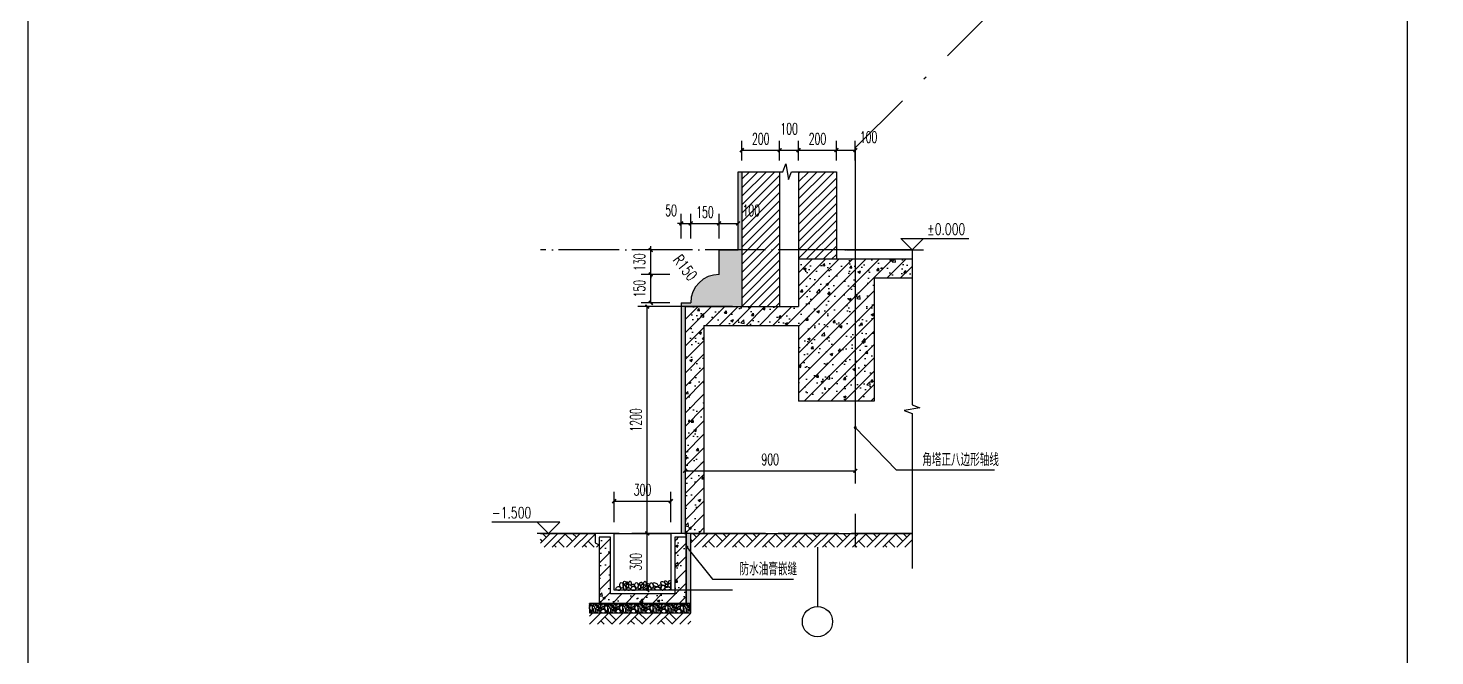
# Model space of a CAD drawing. Extents: x 0 to 125661, y -104936 to 8656.
# Drawn here: x 51141 to 58578, y -37570 to -34249 of the extents above; entities that cross this region are included whole.
import ezdxf
from ezdxf.enums import TextEntityAlignment as Align

# ---------------------------------------------------------------- set-up
doc = ezdxf.new("R2010")
doc.units = 0
doc.header["$LTSCALE"] = 800
doc.header["$MEASUREMENT"] = 0
doc.linetypes.add('DOTE', pattern=[2.42, 2, -0.2, 0.02, -0.2])
doc.layers.get('0').update_dxf_attribs({"linetype": 'CONTINUOUS'})
doc.layers.get('Defpoints').update_dxf_attribs({"color": 1, "linetype": 'CONTINUOUS'})
for name, color, linetype in [('A-卫生间', 173, 'CONTINUOUS'), ('A-墙线', 9, 'CONTINUOUS'), ('AXIS', 3, 'CONTINUOUS'), ('AXIS_TEXT', 7, 'CONTINUOUS'), ('DIM_ELEV', 3, 'CONTINUOUS'), ('DIM_LEAD', 3, 'CONTINUOUS'), ('DIM_SYMB', 3, 'CONTINUOUS'), ('DOTE', 28, 'CONTINUOUS'), ('PUB_DIM', 3, 'CONTINUOUS'), ('PUB_HATCH', 8, 'CONTINUOUS'), ('PUB_TEXT', 7, 'CONTINUOUS'), ('WALL', 50, 'CONTINUOUS'), ('看线1', 7, 'CONTINUOUS'), ('防水', 249, 'CONTINUOUS'), ('面层', 123, 'CONTINUOUS')]:
    doc.layers.add(name, color=color, linetype=linetype)
doc.styles.add('_TCH_DIM', font='SIMPLEX', dxfattribs={"bigfont": 'GBCBIG'})
doc.styles.add('COMPLEX', font='COMPLEX')
doc.styles.add('DIM_FONT', font='SIMPLEX.shx', dxfattribs={"width": 0.6})
doc.dimstyles.new('DIMN20', dxfattribs={"dimscale": 0.2, "dimtxt": 300, "dimasz": 100, "dimexe": 250, "dimexo": 300, "dimgap": 150, "dimtad": 1, "dimdec": 0, "dimzin": 0, "dimdsep": 46, "dimtxsty": 'DIM_FONT', "dimblk": 'ARCHTICK', "dimcen": 0.09, "dimclrt": 7, "dimazin": 2, "dimtfac": 1, "dimtdec": 0, "dimtix": 1, "dimtmove": 2, "dimatfit": 3, "dimfxl": 0, "dimtolj": 1, "dimtzin": 0, "dimarcsym": 0})

# ---------------------------------------------------------------- blocks, each defined once
blk = doc.blocks.new('_ArchTick')
at = {"color": 0, "linetype": 'ByBlock', "const_width": 0.4}
blk.add_lwpolyline([(-0.5, -0.5), (0.5, 0.5)], dxfattribs=at)
blk = doc.blocks.new('*D436')
at = {"layer": 'Defpoints', "color": 0}
for p in [(54432.4, -35421.9), (54593.8, -35421.9), (54593.8, -35551.9)]:
    blk.add_point(p, dxfattribs=at)
at = {"layer": 'PUB_DIM', "color": 0, "lineweight": -2}
for p, q in [((54432.4, -35421.9), (54432.4, -35401.9)), ((54533.8, -35421.9), (54382.4, -35421.9)), ((54432.4, -35551.9), (54432.4, -35421.9)), ((54533.8, -35551.9), (54382.4, -35551.9)), ((54432.4, -35551.9), (54432.4, -35571.9))]:
    blk.add_line(p, q, dxfattribs=at)
at = {"layer": 'PUB_DIM', "color": 0, "lineweight": -2, "xscale": 20, "yscale": 20, "zscale": 20}
for p, rotation in [((54432.4, -35421.9), 270), ((54432.4, -35551.9), 90)]:
    blk.add_blockref('_ArchTick', p, dxfattribs=dict(at, rotation=rotation))
at = {"layer": 'PUB_DIM', "color": 7, "insert": (54372.4, -35486.9), "char_height": 60, "attachment_point": 5, "rotation": 90, "style": 'DIM_FONT'}
blk.add_mtext('\\A1;130', dxfattribs=at)
blk = doc.blocks.new('*D437')
at = {"layer": 'Defpoints', "color": 0}
for p in [(54432.4, -35551.9), (54593.8, -35551.9), (54593.8, -35701.9)]:
    blk.add_point(p, dxfattribs=at)
at = {"layer": 'PUB_DIM', "color": 0, "lineweight": -2}
for p, q in [((54533.8, -35551.9), (54382.4, -35551.9)), ((54432.4, -35701.9), (54432.4, -35551.9)), ((54533.8, -35701.9), (54382.4, -35701.9))]:
    blk.add_line(p, q, dxfattribs=at)
at = {"layer": 'PUB_DIM', "color": 0, "lineweight": -2, "xscale": 20, "yscale": 20, "zscale": 20}
for p, rotation in [((54432.4, -35551.9), 90), ((54432.4, -35701.9), 270)]:
    blk.add_blockref('_ArchTick', p, dxfattribs=dict(at, rotation=rotation))
at = {"layer": 'PUB_DIM', "color": 7, "insert": (54372.4, -35626.9), "char_height": 60, "attachment_point": 5, "rotation": 90, "style": 'DIM_FONT'}
blk.add_mtext('\\A1;150', dxfattribs=at)
blk = doc.blocks.new('*D438')
at = {"layer": 'Defpoints', "color": 0}
for p in [(54893.8, -35282.2), (54793.8, -35421.9), (54893.8, -35421.9)]:
    blk.add_point(p, dxfattribs=at)
at = {"layer": 'PUB_DIM', "color": 0, "lineweight": -2}
for p, q in [((54793.8, -35361.9), (54793.8, -35232.2)), ((54893.8, -35361.9), (54893.8, -35232.2)), ((54793.8, -35282.2), (54893.8, -35282.2))]:
    blk.add_line(p, q, dxfattribs=at)
at = {"layer": 'PUB_DIM', "color": 0, "lineweight": -2, "xscale": 20, "yscale": 20, "zscale": 20, "rotation": 180}
blk.add_blockref('_ArchTick', (54793.8, -35282.2), dxfattribs=at)
at = {"layer": 'PUB_DIM', "color": 0, "lineweight": -2, "xscale": 20, "yscale": 20, "zscale": 20}
blk.add_blockref('_ArchTick', (54893.8, -35282.2), dxfattribs=at)
at = {"layer": 'PUB_DIM', "color": 7, "insert": (54963.8, -35213.2), "char_height": 60, "attachment_point": 5, "style": 'DIM_FONT'}
blk.add_mtext('\\A1;100', dxfattribs=at)
blk = doc.blocks.new('*D439')
at = {"layer": 'Defpoints', "color": 0}
for p in [(54793.8, -35282.2), (54643.8, -35421.9), (54793.8, -35421.9)]:
    blk.add_point(p, dxfattribs=at)
at = {"layer": 'PUB_DIM', "color": 0, "lineweight": -2}
for p, q in [((54643.8, -35361.9), (54643.8, -35232.2)), ((54793.8, -35361.9), (54793.8, -35232.2)), ((54643.8, -35282.2), (54793.8, -35282.2))]:
    blk.add_line(p, q, dxfattribs=at)
at = {"layer": 'PUB_DIM', "color": 0, "lineweight": -2, "xscale": 20, "yscale": 20, "zscale": 20, "rotation": 180}
blk.add_blockref('_ArchTick', (54643.8, -35282.2), dxfattribs=at)
at = {"layer": 'PUB_DIM', "color": 0, "lineweight": -2, "xscale": 20, "yscale": 20, "zscale": 20}
blk.add_blockref('_ArchTick', (54793.8, -35282.2), dxfattribs=at)
at = {"layer": 'PUB_DIM', "color": 7, "insert": (54718.8, -35222.2), "char_height": 60, "attachment_point": 5, "style": 'DIM_FONT'}
blk.add_mtext('\\A1;150', dxfattribs=at)
blk = doc.blocks.new('*D440')
at = {"layer": 'Defpoints', "color": 0}
for p in [(54643.8, -35282.2), (54593.8, -35421.9), (54643.8, -35421.9)]:
    blk.add_point(p, dxfattribs=at)
at = {"layer": 'PUB_DIM', "color": 0, "lineweight": -2}
for p, q in [((54593.8, -35361.9), (54593.8, -35232.2)), ((54643.8, -35361.9), (54643.8, -35232.2)), ((54593.8, -35282.2), (54573.8, -35282.2)), ((54593.8, -35282.2), (54643.8, -35282.2)), ((54643.8, -35282.2), (54663.8, -35282.2))]:
    blk.add_line(p, q, dxfattribs=at)
at = {"layer": 'PUB_DIM', "color": 0, "lineweight": -2, "xscale": 20, "yscale": 20, "zscale": 20}
blk.add_blockref('_ArchTick', (54593.8, -35282.2), dxfattribs=at)
at = {"layer": 'PUB_DIM', "color": 0, "lineweight": -2, "xscale": 20, "yscale": 20, "zscale": 20, "rotation": 180}
blk.add_blockref('_ArchTick', (54643.8, -35282.2), dxfattribs=at)
at = {"layer": 'PUB_DIM', "color": 7, "insert": (54539.8, -35213.2), "char_height": 60, "attachment_point": 5, "style": 'DIM_FONT'}
blk.add_mtext('\\A1;50', dxfattribs=at)
blk = doc.blocks.new('*D448')
at = {"layer": 'Defpoints', "color": 0}
for p in [(55513.8, -34894.5), (55413.8, -35008.5), (55513.8, -35008.5)]:
    blk.add_point(p, dxfattribs=at)
at = {"layer": 'PUB_DIM', "color": 0, "lineweight": -2}
for p, q in [((55413.8, -34948.5), (55413.8, -34844.5)), ((55513.8, -34948.5), (55513.8, -34844.5)), ((55413.8, -34894.5), (55513.8, -34894.5))]:
    blk.add_line(p, q, dxfattribs=at)
at = {"layer": 'PUB_DIM', "color": 0, "lineweight": -2, "xscale": 20, "yscale": 20, "zscale": 20, "rotation": 180}
blk.add_blockref('_ArchTick', (55413.8, -34894.5), dxfattribs=at)
at = {"layer": 'PUB_DIM', "color": 0, "lineweight": -2, "xscale": 20, "yscale": 20, "zscale": 20}
blk.add_blockref('_ArchTick', (55513.8, -34894.5), dxfattribs=at)
at = {"layer": 'PUB_DIM', "color": 7, "insert": (55583.8, -34825.5), "char_height": 60, "attachment_point": 5, "style": 'DIM_FONT'}
blk.add_mtext('\\A1;100', dxfattribs=at)
blk = doc.blocks.new('*D449')
at = {"layer": 'Defpoints', "color": 0}
for p in [(55413.8, -34894.5), (55213.8, -35008.5), (55413.8, -35008.5)]:
    blk.add_point(p, dxfattribs=at)
at = {"layer": 'PUB_DIM', "color": 0, "lineweight": -2}
for p, q in [((55213.8, -34948.5), (55213.8, -34844.5)), ((55413.8, -34948.5), (55413.8, -34844.5)), ((55213.8, -34894.5), (55413.8, -34894.5))]:
    blk.add_line(p, q, dxfattribs=at)
at = {"layer": 'PUB_DIM', "color": 0, "lineweight": -2, "xscale": 20, "yscale": 20, "zscale": 20, "rotation": 180}
blk.add_blockref('_ArchTick', (55213.8, -34894.5), dxfattribs=at)
at = {"layer": 'PUB_DIM', "color": 0, "lineweight": -2, "xscale": 20, "yscale": 20, "zscale": 20}
blk.add_blockref('_ArchTick', (55413.8, -34894.5), dxfattribs=at)
at = {"layer": 'PUB_DIM', "color": 7, "insert": (55313.8, -34834.5), "char_height": 60, "attachment_point": 5, "style": 'DIM_FONT'}
blk.add_mtext('\\A1;200', dxfattribs=at)
blk = doc.blocks.new('*D450')
at = {"layer": 'Defpoints', "color": 0}
for p in [(55213.8, -34894.5), (55113.8, -35008.5), (55213.8, -35008.5)]:
    blk.add_point(p, dxfattribs=at)
at = {"layer": 'PUB_DIM', "color": 0, "lineweight": -2}
for p, q in [((55113.8, -34948.5), (55113.8, -34844.5)), ((55213.8, -34948.5), (55213.8, -34844.5)), ((55113.8, -34894.5), (55213.8, -34894.5))]:
    blk.add_line(p, q, dxfattribs=at)
at = {"layer": 'PUB_DIM', "color": 0, "lineweight": -2, "xscale": 20, "yscale": 20, "zscale": 20, "rotation": 180}
blk.add_blockref('_ArchTick', (55113.8, -34894.5), dxfattribs=at)
at = {"layer": 'PUB_DIM', "color": 0, "lineweight": -2, "xscale": 20, "yscale": 20, "zscale": 20}
blk.add_blockref('_ArchTick', (55213.8, -34894.5), dxfattribs=at)
at = {"layer": 'PUB_DIM', "color": 7, "insert": (55163.8, -34781), "char_height": 60, "attachment_point": 5, "style": 'DIM_FONT'}
blk.add_mtext('\\A1;100', dxfattribs=at)
blk = doc.blocks.new('*D451')
at = {"layer": 'Defpoints', "color": 0}
for p in [(55113.8, -34894.5), (54913.8, -35008.5), (55113.8, -35008.5)]:
    blk.add_point(p, dxfattribs=at)
at = {"layer": 'PUB_DIM', "color": 0, "lineweight": -2}
for p, q in [((54913.8, -34948.5), (54913.8, -34844.5)), ((55113.8, -34948.5), (55113.8, -34844.5)), ((54913.8, -34894.5), (55113.8, -34894.5))]:
    blk.add_line(p, q, dxfattribs=at)
at = {"layer": 'PUB_DIM', "color": 0, "lineweight": -2, "xscale": 20, "yscale": 20, "zscale": 20, "rotation": 180}
blk.add_blockref('_ArchTick', (54913.8, -34894.5), dxfattribs=at)
at = {"layer": 'PUB_DIM', "color": 0, "lineweight": -2, "xscale": 20, "yscale": 20, "zscale": 20}
blk.add_blockref('_ArchTick', (55113.8, -34894.5), dxfattribs=at)
at = {"layer": 'PUB_DIM', "color": 7, "insert": (55013.8, -34834.5), "char_height": 60, "attachment_point": 5, "style": 'DIM_FONT'}
blk.add_mtext('\\A1;200', dxfattribs=at)
blk = doc.blocks.new('*D452')
at = {"layer": 'Defpoints', "color": 0}
for p in [(54538.8, -36751), (54238.8, -36921.9), (54538.8, -36921.9)]:
    blk.add_point(p, dxfattribs=at)
at = {"layer": 'PUB_DIM', "color": 0, "lineweight": -2}
for p, q in [((54238.8, -36861.9), (54238.8, -36701)), ((54538.8, -36861.9), (54538.8, -36701)), ((54238.8, -36751), (54538.8, -36751))]:
    blk.add_line(p, q, dxfattribs=at)
at = {"layer": 'PUB_DIM', "color": 0, "lineweight": -2, "xscale": 20, "yscale": 20, "zscale": 20, "rotation": 180}
blk.add_blockref('_ArchTick', (54238.8, -36751), dxfattribs=at)
at = {"layer": 'PUB_DIM', "color": 0, "lineweight": -2, "xscale": 20, "yscale": 20, "zscale": 20}
blk.add_blockref('_ArchTick', (54538.8, -36751), dxfattribs=at)
at = {"layer": 'PUB_DIM', "color": 7, "insert": (54388.8, -36691), "char_height": 60, "attachment_point": 5, "style": 'DIM_FONT'}
blk.add_mtext('\\A1;300', dxfattribs=at)
blk = doc.blocks.new('*D453')
at = {"layer": 'Defpoints', "color": 0}
for p in [(54613.8, -36271.9), (55513.8, -36271.9), (55513.8, -36590.5)]:
    blk.add_point(p, dxfattribs=at)
at = {"layer": 'PUB_DIM', "color": 0, "lineweight": -2}
for p, q in [((54613.8, -36331.9), (54613.8, -36640.5)), ((55513.8, -36331.9), (55513.8, -36640.5)), ((54613.8, -36590.5), (55513.8, -36590.5))]:
    blk.add_line(p, q, dxfattribs=at)
at = {"layer": 'PUB_DIM', "color": 0, "lineweight": -2, "xscale": 20, "yscale": 20, "zscale": 20, "rotation": 180}
blk.add_blockref('_ArchTick', (54613.8, -36590.5), dxfattribs=at)
at = {"layer": 'PUB_DIM', "color": 0, "lineweight": -2, "xscale": 20, "yscale": 20, "zscale": 20}
blk.add_blockref('_ArchTick', (55513.8, -36590.5), dxfattribs=at)
at = {"layer": 'PUB_DIM', "color": 7, "insert": (55063.8, -36530.5), "char_height": 60, "attachment_point": 5, "style": 'DIM_FONT'}
blk.add_mtext('\\A1;900', dxfattribs=at)
blk = doc.blocks.new('*D454')
at = {"layer": 'Defpoints', "color": 0}
for p in [(54413.8, -35721.9), (54923.8, -35721.9), (54923.8, -36921.9)]:
    blk.add_point(p, dxfattribs=at)
at = {"layer": 'PUB_DIM', "color": 0, "lineweight": -2}
for p, q in [((54863.8, -35721.9), (54363.8, -35721.9)), ((54413.8, -36921.9), (54413.8, -35721.9)), ((54863.8, -36921.9), (54363.8, -36921.9))]:
    blk.add_line(p, q, dxfattribs=at)
at = {"layer": 'PUB_DIM', "color": 0, "lineweight": -2, "xscale": 20, "yscale": 20, "zscale": 20}
for p, rotation in [((54413.8, -35721.9), 90), ((54413.8, -36921.9), 270)]:
    blk.add_blockref('_ArchTick', p, dxfattribs=dict(at, rotation=rotation))
at = {"layer": 'PUB_DIM', "color": 7, "insert": (54353.8, -36321.9), "char_height": 60, "attachment_point": 5, "rotation": 90, "style": 'DIM_FONT'}
blk.add_mtext('\\A1;1200', dxfattribs=at)
blk = doc.blocks.new('*D455')
at = {"layer": 'Defpoints', "color": 0}
for p in [(54413.8, -36921.9), (54923.8, -36921.9), (54923.8, -37221.9)]:
    blk.add_point(p, dxfattribs=at)
at = {"layer": 'PUB_DIM', "color": 0, "lineweight": -2}
for p, q in [((54863.8, -36921.9), (54363.8, -36921.9)), ((54413.8, -37221.9), (54413.8, -36921.9)), ((54863.8, -37221.9), (54363.8, -37221.9))]:
    blk.add_line(p, q, dxfattribs=at)
at = {"layer": 'PUB_DIM', "color": 0, "lineweight": -2, "xscale": 20, "yscale": 20, "zscale": 20}
for p, rotation in [((54413.8, -36921.9), 90), ((54413.8, -37221.9), 270)]:
    blk.add_blockref('_ArchTick', p, dxfattribs=dict(at, rotation=rotation))
at = {"layer": 'PUB_DIM', "color": 7, "insert": (54353.8, -37071.9), "char_height": 60, "attachment_point": 5, "rotation": 90, "style": 'DIM_FONT'}
blk.add_mtext('\\A1;300', dxfattribs=at)
blk = doc.blocks.new('_AXISO')
blk.add_circle((0, 0), 0.5)
at = {"layer": 'AXIS_TEXT', "style": 'COMPLEX', "width": 1.041667}
blk.add_attdef('A', text='', height=0.56, dxfattribs=at).set_placement((-0.25, -0.28), (0.25, -0.28), align=Align.FIT)

msp = doc.modelspace()

# ---------------------------------------------------------------- hatches: boundary and pattern name
at = {"layer": 'PUB_HATCH'}
h = msp.add_hatch(dxfattribs=at)
h.set_pattern_fill('HEX', color=256, scale=10, style=0)
h.set_pattern_definition([(0, (54593.808, -36921.934), (0, 16.49778), [9.525, -19.05]), (120, (54593.808, -36921.934), (-14.2875, -8.24889), [9.525, -19.05]), (60, (54603.333, -36921.934), (-14.2875, 8.24889), [9.525, -19.05])])
h.paths.add_polyline_path([(54913.8, -35421.9), (54793.8, -35421.9), (54793.8, -35551.9, 0.414214), (54643.8, -35701.9), (54593.8, -35701.9), (54593.8, -36921.9), (54613.8, -36921.9), (54613.8, -35721.9), (54913.8, -35721.9)])
h.paths.add_polyline_path([(54913.8, -35008.5), (54893.8, -35008.5), (54893.8, -35421.9), (54913.8, -35421.9)])
h = msp.add_hatch(dxfattribs=at)
h.set_pattern_fill('ANSI31', color=256, scale=20, style=0)
h.set_pattern_definition([(45, (54913.808, -35721.934), (-22.4506, 22.4506), [])])
h.paths.add_polyline_path([(55113.8, -35008.5), (54913.8, -35008.5), (54913.8, -35421.9), (55113.8, -35421.9)])
h.paths.add_polyline_path([(55113.8, -35421.9), (54913.8, -35421.9), (54913.8, -35721.9), (55113.8, -35721.9)])
h.paths.add_polyline_path([(55413.8, -35008.5), (55213.8, -35008.5), (55213.8, -35421.9), (55413.8, -35421.9)])
h.paths.add_polyline_path([(55413.8, -35421.9), (55213.8, -35421.9), (55213.8, -35471.9), (55413.8, -35471.9)])
h = msp.add_hatch(dxfattribs=at)
h.set_pattern_fill('钢筋混凝土', color=256, scale=20, style=0)
h.set_pattern_definition([(45, (54613.81, -36921.934), (-35.3553, 35.3553), []), (50, (54613.81, -36921.93), (143.452, -12.5504), [15, -165]), (355, (54613.81, -36921.93), (-27.75, 150.438), [12, -132]), (100.451, (54625.76, -36922.98), (115.702, 137.888), [12.748, -140.228]), (46.184, (54613.8, -36881.93), (213.448, -33.104), [22.5, -247.5]), (96.636, (54631.6, -36884.7), (186.933, 194.824), [19.122, -210.343]), (351.184, (54613.8, -36881.93), (186.932, 194.824), [18, -198]), (21, (54633.81, -36891.93), (119.3814, -80.524), [15, -165]), (326, (54633.81, -36891.93), (48.663, 145.03), [12, -132]), (71.451, (54643.76, -36898.64), (168.045, 64.506), [12.748, -140.228]), (37.5, (54613.81, -36921.934), (2.432, 66.5788), [0, -130.4, 0, -134, 0, -132.5]), (7.5, (54613.81, -36921.934), (52.614, 78.8823), [0, -76.4, 0, -127.4, 0, -50.5]), (327.5, (54569.21, -36921.934), (106.7645, -4.511), [0, -50, 0, -156, 0, -207]), (317.5, (54549.21, -36921.93), (116.6372, 20.021), [0, -65, 0, -103.6, 0, -147])])
h.paths.add_polyline_path([(55513.8, -35471.9), (55213.8, -35471.9), (55213.8, -35721.9), (54613.8, -35721.9), (54613.8, -36921.9), (54618.8, -36921.9), (54643.8, -36921.9), (54713.8, -36921.9), (54713.8, -35821.9), (55213.8, -35821.9), (55213.8, -36221.9), (55513.8, -36221.9)])
h.paths.add_polyline_path([(55613.8, -35571.9), (55813.8, -35571.9), (55813.8, -35471.9), (55513.8, -35471.9), (55513.8, -36221.9), (55613.8, -36221.9)])
h = msp.add_hatch(dxfattribs=at)
h.set_pattern_fill('夯实????', color=256, scale=20, style=0)
h.set_pattern_definition([(45, (52507.86, -37042.11), (-79.479, 79.479), []), (45, (52549.86, -37042.11), (-79.479, 79.479), []), (45, (52591.86, -37042.11), (-79.479, 79.479), []), (135, (52507.86, -37042.11), (-79.479, -79.479), [53, -59.4]), (135, (52528.86, -37021.11), (-79.479, -79.479), [53, -59.4]), (135, (52549.86, -37000.11), (-79.479, -79.479), [53, -59.4])])
h.paths.add_polyline_path([(53848.8, -36921.9), (53848.8, -36994.3), (54158.8, -36994.3), (54158.8, -36981.9), (54138.8, -36971.9), (54138.8, -36921.9)])
h = msp.add_hatch(dxfattribs=at)
h.set_pattern_fill('钢筋混"^U^Q', color=256, scale=20, style=0)
h.set_pattern_definition([(45, (54158.81, -37291.934), (-35.3553, 35.3553), []), (50, (54158.81, -37291.93), (143.452, -12.55), [15, -165]), (355, (54158.81, -37291.93), (-27.75, 150.44), [12, -132]), (100.451, (54170.76, -37292.98), (115.702, 137.888), [12.748, -140.228]), (46.184, (54158.8, -37251.93), (213.45, -33.104), [22.5, -247.5]), (96.636, (54176.6, -37254.7), (186.93, 194.82), [19.12, -210.34]), (351.184, (54158.8, -37251.93), (186.93, 194.82), [18, -198]), (21, (54178.81, -37261.93), (119.381, -80.524), [15, -165]), (326, (54178.81, -37261.93), (48.663, 145.03), [12, -132]), (71.45, (54188.76, -37268.64), (168.045, 64.506), [12.748, -140.228]), (37.5, (54158.81, -37291.934), (2.432, 66.5788), [0, -130.4, 0, -134, 0, -132.5]), (7.5, (54158.81, -37291.934), (52.614, 78.882), [0, -76.4, 0, -127.4, 0, -50.5]), (327.5, (54114.21, -37291.934), (106.7645, -4.511), [0, -50, 0, -156, 0, -207]), (317.5, (54094.21, -37291.93), (116.637, 20.021), [0, -65, 0, -103.6, 0, -147])])
h.paths.add_polyline_path([(54218.8, -36941.9), (54178.2, -36941.9), (54178.2, -37152.8), (54218.8, -37152.8)])
h.paths.add_polyline_path([(54218.8, -37152.8), (54178.2, -37152.8), (54178.2, -36941.9), (54158.8, -36941.9), (54158.8, -37291.9), (54618.8, -37291.9), (54618.8, -37152.8), (54558.8, -37152.8), (54558.8, -37241.9), (54218.8, -37241.9)])
h.paths.add_polyline_path([(54618.8, -36941.9), (54558.8, -36941.9), (54558.8, -37152.8), (54618.8, -37152.8)])
h = msp.add_hatch(dxfattribs=at)
h.set_pattern_fill('夯实伧"^U^Q', color=256, scale=20, style=0)
h.set_pattern_definition([(45, (53937.41, -37042.11), (-79.479, 79.479), []), (45, (53979.41, -37042.11), (-79.479, 79.479), []), (45, (54021.41, -37042.11), (-79.479, 79.479), []), (135, (53937.41, -37042.11), (-79.479, -79.479), [53, -59.4]), (135, (53958.41, -37021.11), (-79.479, -79.479), [53, -59.4]), (135, (53979.41, -37000.11), (-79.479, -79.479), [53, -59.4])])
h.paths.add_polyline_path([(54643.8, -36921.9), (54643.8, -36994.3), (55813.8, -36994.3), (55813.8, -36921.9)])
h = msp.add_hatch(dxfattribs=at)
h.set_pattern_fill('砾石???^W^Q', color=256, scale=20, style=0)
h.set_pattern_definition([(0, (-3805219.11, 2276625.106), (80, 80), [8, -12, 4, -12, 4, -40]), (0, (-3805179.11, 2276633.106), (80, 80), [4, -76]), (0, (-3805203.11, 2276637.106), (80, 80), [4, -8, 4, -64]), (0, (-3805163.11, 2276641.106), (80, 80), [8, -72]), (0, (-3805155.11, 2276645.106), (80, 80), [4, -76]), (0, (-3805179.11, 2276653.106), (80, 80), [8, -72]), (0, (-3805219.11, 2276657.106), (80, 80), [4, -8, 4, -20, 12, -32]), (0, (-3805163.11, 2276665.106), (80, 80), [8, -72]), (0, (-3805211.11, 2276669.106), (80, 80), [8, -4, 4, -32, 4, -28]), (0, (-3805215.11, 2276673.106), (80, 80), [4, -76]), (0, (-3805187.11, 2276677.106), (80, 80), [4, -4, 4, -68]), (0, (-3805199.11, 2276681.106), (80, 80), [4, -76]), (0, (-3805147.11, 2276685.106), (80, 80), [4, -76]), (0, (-3805183.11, 2276689.106), (80, 80), [4, -32, 4, -40]), (0, (-3805183.11, 2276693.106), (80, 80), [8, -72]), (0, (-3805167.11, 2276697.106), (80, 80), [8, -72]), (0, (-3805215.11, 2276701.106), (80, 80), [4, -48, 8, -20]), (90, (-3805219.11, 2276661.106), (-80, 80), [16, -16, 8, -40]), (90, (-3805215.11, 2276661.106), (-80, 80), [4, -28, 8, -40]), (90, (-3805211.11, 2276641.106), (-80, 80), [12, -68]), (90, (-3805207.11, 2276641.106), (-80, 80), [8, -72]), (90, (-3805203.11, 2276629.106), (-80, 80), [4, -48, 4, -4, 8, -12]), (90, (-3805195.11, 2276629.106), (-80, 80), [4, -28, 4, -44]), (90, (-3805191.11, 2276661.106), (-80, 80), [8, -12, 4, -4, 8, -44]), (90, (-3805187.11, 2276645.106), (-80, 80), [8, -44, 4, -24]), (90, (-3805183.11, 2276629.106), (-80, 80), [4, -4, 8, -64]), (90, (-3805175.11, 2276681.106), (-80, 80), [4, -76]), (90, (-3805171.11, 2276681.106), (-80, 80), [8, -8, 4, -4, 8, -48]), (90, (-3805167.11, 2276645.106), (-80, 80), [4, -4, 4, -8, 4, -56]), (90, (-3805155.11, 2276673.106), (-80, 80), [16, -64]), (90, (-3805151.11, 2276665.106), (-80, 80), [16, -12, 8, -44]), (90, (-3805147.11, 2276633.106), (-80, 80), [4, -12, 8, -56]), (90, (-3805143.11, 2276641.106), (-80, 80), [12, -68]), (45, (-3805187.11, 2276625.106), (4e-15, 79.9999999), [5.6568, -107.480285]), (45, (-3805143.11, 2276629.106), (4e-15, 79.9999999), [5.6568, -96.16668496, 5.6568, -5.6568]), (45, (-3805195.11, 2276633.106), (4e-15, 79.9999999), [5.6568, -45.2544, 5.6568, -56.56908496]), (45, (-3805175.11, 2276633.106), (4e-15, 79.9999999), [5.6568, -90.50988496, 5.6568, -11.3136]), (45, (-3805171.11, 2276633.106), (4e-15, 79.9999999), [11.3136, -45.2544, 11.3136, -45.25548496]), (45, (-3805191.11, 2276641.106), (0.0003835, 79.9996163), [5.656, -50.912, 5.656, -5.656, 5.656, -39.6010848]), (45, (-3805151.11, 2276645.106), (4e-15, 79.9999999), [5.6568, -5.6568, 5.6568, -96.16668496]), (45, (-3805207.11, 2276649.106), (0.0003835, 79.9996163), [5.6568, -67.8816, 5.6568, -33.94188496]), (45, (-3805143.11, 2276657.106), (0.0003835, 79.9996163), [5.656, -5.656, 5.656, -22.6272, 5.656, -67.885884]), (45, (-3805191.11, 2276669.106), (4e-15, 79.9999999), [5.6568, -107.480285]), (45, (-3805211.11, 2276673.106), (4e-15, 79.9999999), [11.31368, -101.823405]), (45, (-3805219.11, 2276681.106), (4e-15, 79.9999999), [5.6568, -5.6568, 5.6568, -96.16668496]), (45, (-3805175.11, 2276693.106), (4e-15, 79.9999999), [5.6568, -107.480285]), (45, (-3805151.11, 2276701.106), (4e-15, 79.9999999), [5.6568, -107.480285]), (135, (-3805183.11, 2276633.106), (4e-15, 79.9999999), [5.6568, -107.480285]), (135, (-3805179.11, 2276633.106), (4e-15, 79.9999999), [5.6568, -107.480285]), (135, (-3805203.11, 2276637.106), (4e-15, 79.9999999), [5.6568, -22.6272, 11.3136, -73.53948496]), (135, (-3805219.11, 2276637.106), (4e-15, 79.9999999), [5.6568, -107.480285]), (135, (-3805167.11, 2276649.106), (4e-15, 79.9999999), [5.6568, -45.254832, 5.6568, -56.56865296]), (135, (-3805163.11, 2276649.106), (-0.0003835, 79.9996163), [5.656, -33.944, 5.656, -33.936, 5.656, -28.2890848]), (135, (-3805211.11, 2276653.106), (-0.0003835, 79.9996163), [5.6568, -107.480285]), (135, (-3805147.11, 2276657.106), (-0.0003835, 79.9996163), [11.312, -28.284, 5.656, -5.656, 5.656, -56.5730848]), (135, (-3805199.11, 2276669.106), (4e-15, 79.9999999), [5.6568, -107.480285]), (135, (-3805167.11, 2276669.106), (4e-15, 79.9999999), [11.31368, -101.823405]), (135, (-3805163.11, 2276669.106), (4e-15, 79.9999999), [5.6568, -107.480285]), (135, (-3805187.11, 2276677.106), (4e-15, 79.9999999), [5.6568, -107.480285]), (135, (-3805211.11, 2276689.106), (4e-15, 79.9999999), [5.6568, -107.480285]), (135, (-3805147.11, 2276689.106), (4e-15, 79.9999999), [5.6568, -107.480285]), (26.5650512, (-3805211.112, 2276625.106), (80, 3e-08), [8.944, -169.9414382]), (26.5650512, (-3805219.112, 2276633.106), (80, 3e-08), [8.944, -169.9414382]), (26.5650512, (-3805219.112, 2276637.106), (80, 3e-08), [8.944, -169.9414382]), (26.5650512, (-3805199.112, 2276637.106), (80, 3e-08), [8.944, -169.9414382]), (26.5650512, (-3805203.112, 2276653.106), (80, 3e-08), [8.944, -169.9414382]), (26.5650512, (-3805203.112, 2276657.106), (80, 3e-08), [8.944, -169.9414382]), (26.5650512, (-3805187.112, 2276673.106), (80, 3e-08), [8.944, -169.9414382]), (26.5650512, (-3805183.112, 2276677.106), (80, 3e-08), [8.944, -169.9414382]), (26.5650512, (-3805215.112, 2276685.106), (80, 3e-08), [8.944, -169.9414382]), (26.5650512, (-3805191.112, 2276685.106), (80, 3e-08), [8.944, -169.9414382]), (63.4349488, (-3805151.112, 2276625.106), (4e-09, 80), [8.944, -169.9414382]), (63.4349488, (-3805171.112, 2276637.106), (4e-09, 80), [8.944, -169.9414382]), (63.4349488, (-3805183.112, 2276645.106), (4e-09, 80), [8.944, -169.9414382]), (63.4349488, (-3805171.112, 2276657.106), (4e-09, 80), [8.944, -169.9414382]), (63.4349488, (-3805167.112, 2276657.106), (4e-09, 80), [8.944, -169.9414382]), (63.4349488, (-3805195.112, 2276669.106), (4e-09, 80), [8.944, -169.9414382]), (63.4349488, (-3805203.112, 2276673.106), (4e-09, 80), [8.944, -169.9414382]), (63.4349488, (-3805171.112, 2276689.106), (4e-09, 80), [8.944, -169.9414382]), (63.4349488, (-3805203.112, 2276697.106), (4e-09, 80), [8.944, -169.9414382]), (116.5650512, (-3805215.112, 2276673.106), (-3e-08, 80), [8.944, -169.9414382]), (116.5650512, (-3805167.112, 2276673.106), (-3e-08, 80), [8.944, -169.9414382]), (116.5650512, (-3805219.112, 2276677.106), (-3e-08, 80), [8.944, -169.9414382]), (116.5650512, (-3805155.112, 2276689.106), (-3e-08, 80), [8.944, -169.9414382]), (116.5650512, (-3805207.112, 2276693.106), (-3e-08, 80), [8.944, -169.9414382]), (116.5650512, (-3805191.112, 2276697.106), (-3e-08, 80), [8.944, -169.9414382]), (153.4349488, (-3805187.112, 2276625.106), (-80, 3e-08), [8.944, -169.9414382]), (153.4349488, (-3805203.112, 2276633.106), (-80, 3e-08), [8.944, -169.9414382]), (153.4349488, (-3805147.112, 2276637.106), (-80, 3e-08), [8.944, -169.9414382]), (153.4349488, (-3805155.112, 2276645.106), (-80, 3e-08), [8.944, -169.9414382]), (153.4349488, (-3805187.112, 2276653.106), (-80, 3e-08), [8.944, -169.9414382]), (153.4349488, (-3805207.112, 2276657.106), (-80, 3e-08), [8.944, -169.9414382]), (153.4349488, (-3805183.112, 2276657.106), (-80, 3e-08), [8.944, -169.9414382]), (153.4349488, (-3805195.112, 2276665.106), (-80, 3e-08), [8.944, -169.9414382]), (153.4349488, (-3805195.112, 2276685.106), (-80, 3e-08), [8.944, -169.9414382]), (153.4349488, (-3805219.112, 2276701.106), (-80, 3e-08), [8.944, -169.9414382]), (153.4349488, (-3805171.112, 2276701.106), (-80, 3e-08), [8.944, -169.9414382]), (153.4349488, (-3805163.112, 2276701.106), (-80, 3e-08), [8.944, -169.9414382])])
h.paths.add_polyline_path([(54643.8, -37341.9), (54643.8, -37291.9), (54618.8, -37291.9), (54108.8, -37291.9), (54108.8, -37341.9)])
at = {"layer": '防水'}
msp.add_hatch(color=256, dxfattribs=at).paths.add_polyline_path([(54643.8, -36921.9), (54618.8, -36921.9), (54618.8, -37291.9), (54643.8, -37291.9), (54643.8, -37021.9), (54643.8, -37011.9)])

# ---------------------------------------------------------------- linework, layer by layer
at = {"layer": 'A-卫生间'}
msp.add_line((55813.8, -35421.9), (55413.8, -35421.9), dxfattribs=at)
at = {"layer": 'A-墙线'}
for p, q in [((54913.8, -35008.5), (54913.8, -35721.9)), ((55113.8, -35008.5), (55113.8, -35721.9)), ((55213.8, -35008.5), (55213.8, -35721.9)), ((55413.8, -35008.5), (55413.8, -35471.9))]:
    msp.add_line(p, q, dxfattribs=at)
at = {"layer": 'AXIS'}
msp.add_line((55313.8, -36994.3), (55313.8, -37308.4), dxfattribs=at)
at = {"layer": 'DIM_ELEV'}
for p, q in [((55813.8, -35421.9), (55753.8, -35361.9)), ((55753.8, -35361.9), (56113.8, -35361.9)), ((55813.8, -35421.9), (55873.8, -35361.9)), ((55469.4, -35421.9), (55873.8, -35421.9)), ((53951.8, -36861.9), (53591.8, -36861.9)), ((53891.8, -36921.9), (53831.8, -36861.9)), ((53891.8, -36921.9), (53951.8, -36861.9)), ((54236.3, -36921.9), (53831.8, -36921.9))]:
    msp.add_line(p, q, dxfattribs=at)
at = {"layer": 'DIM_LEAD'}
for p, q in [((55513.8, -36362.4), (55729.6, -36585.7)), ((55729.6, -36585.7), (56249.8, -36585.7)), ((54623.8, -36994.3), (54758.1, -37163.8)), ((54758.1, -37163.8), (55186.3, -37163.8))]:
    msp.add_line(p, q, dxfattribs=at)
at = {"layer": 'DIM_LEAD', "const_width": 8}
for points in [[(55511, -36359.5, 1), (55516.6, -36365.2, 1)], [(54621.3, -36991.2, 1), (54626.3, -36997.4, 1)]]:
    msp.add_lwpolyline(points, format="xyb", close=True, dxfattribs=at)
at = {"layer": 'DIM_SYMB'}
for points in [[(54893.8, -35008.5), (55131.3, -35008.5), (55146.6, -34966.5), (55161.4, -35050.5), (55176.3, -35008.5), (55413.8, -35008.5)], [(55813.8, -35421.9), (55813.8, -36242.1), (55855.8, -36257.4), (55771.8, -36272.2), (55813.8, -36287.1), (55813.8, -37107.3)]]:
    msp.add_lwpolyline(points, dxfattribs=at)
at = {"layer": 'DOTE', "linetype": 'DOTE', "ltscale": 0.2}
for p, q in [((55813.8, -35421.9), (53848.8, -35421.9)), ((55813.8, -36921.9), (53848.8, -36921.9))]:
    msp.add_line(p, q, dxfattribs=at)
at = {"layer": 'DOTE', "linetype": 'DOTE'}
msp.add_lwpolyline([(65713.8, -36995), (65713.8, -34882.5), (62726.3, -31895), (58501.3, -31895), (55513.8, -34882.5), (55513.8, -36995)], dxfattribs=at)
at = {"layer": 'PUB_DIM'}
msp.add_lwpolyline([(54793.8, -35701.9, 0, 0, 0), (54726.2, -35615.1, 13.2, 0, 0), (54701.7, -35583.6, 0, 0, 0)], format="xyseb", dxfattribs=at)
at = {"layer": 'PUB_HATCH'}
for p, q in [((54108.8, -37359.9, 0), (54126.8, -37341.9)), ((54108.8, -37401.9), (54168.8, -37341.9)), ((54150.8, -37401.9), (54210.8, -37341.9)), ((54168.8, -37383.9), (54186.8, -37401.9, 0)), ((54189.8, -37362.9), (54227.3, -37400.4)), ((54210.8, -37341.9), (54248.3, -37379.4)), ((54225.8, -37401.9), (54285.8, -37341.9)), ((54267.8, -37401.9), (54327.8, -37341.9)), ((54309.8, -37401.9), (54369.8, -37341.9)), ((54327.8, -37383.9), (54345.8, -37401.9, 0)), ((54348.8, -37362.9), (54386.3, -37400.4)), ((54369.8, -37341.9), (54407.3, -37379.4)), ((54384.8, -37401.9), (54444.8, -37341.9)), ((54426.8, -37401.9), (54486.8, -37341.9)), ((54468.8, -37401.9), (54528.8, -37341.9)), ((54486.8, -37383.9), (54504.8, -37401.9, 0)), ((54507.8, -37362.9), (54545.3, -37400.4)), ((54528.8, -37341.9), (54566.3, -37379.4)), ((54543.8, -37401.9), (54603.8, -37341.9)), ((54585.8, -37401.9), (54643.8, -37343.9)), ((54627.8, -37401.9), (54643.8, -37385.9, 0))]:
    msp.add_line(p, q, dxfattribs=at)
at = {"layer": 'PUB_HATCH', "color": 1}
msp.add_lwpolyline([(51140.5, -25404.2), (58432.2, -25404.2), (58432.2, -39703.3), (51140.5, -39703.3)], close=True, dxfattribs=at)
at = {"layer": 'PUB_HATCH'}
for points, start_tangent, end_tangent in [([(54284.9, -37190.9), (54280.9, -37182.9), (54272.9, -37182.9), (54269.2, -37190.3), (54268.9, -37198.9), (54274, -37208), (54276.9, -37210.9), (54280.9, -37210.9), (54284.9, -37206.9), (54284.9, -37190.9)], (0.11811, 0.993001), (0.11811, 0.993001)), ([(54296.9, -37190.9), (54300.9, -37186.9), (54300.9, -37178.9), (54292.9, -37174.9), (54288.9, -37178.9), (54288.9, -37186.9), (54296.9, -37190.9)], (0.981376, 0.192097), (0.981376, 0.192097)), ([(54304.9, -37186.9), (54304.9, -37178.9), (54308.9, -37178.9), (54312.9, -37186.9), (54308.9, -37190.9), (54304.9, -37186.9)], (-0.421847, 0.906667), (-0.421847, 0.906667)), ([(54324.9, -37194.9), (54328.9, -37190.9), (54328.9, -37182.9), (54324.9, -37174.9), (54320.9, -37174.9), (54317.2, -37182.4), (54316.9, -37190.9), (54324.9, -37194.9)], (0.957001, 0.290083), (0.957001, 0.290083)), ([(54356.9, -37210.9), (54360.9, -37210.9), (54364.9, -37206.9), (54364.9, -37190.9), (54360.9, -37182.9), (54352.9, -37182.9), (54348.9, -37190.9), (54348.9, -37198.9), (54352.9, -37206.9), (54356.9, -37210.9)], (0.926091, -0.3773), (0.926091, -0.3773)), ([(54378.4, -37180.8, 0), (54375.7, -37183.8, 0), (54373.5, -37192.4, 0), (54376.5, -37195.1, 0), (54382.1, -37194.7, 0), (54384.7, -37191.7, 0), (54387, -37183.1, 0), (54384, -37180.4, 0), (54378.4, -37180.8, 0)], (-0.995775, -0.091829), (-0.995775, -0.091829)), ([(54403.4, -37195.5), (54407.4, -37191.5), (54407.4, -37183.5), (54403.4, -37175.5), (54399.4, -37175.5), (54395.7, -37183), (54395.4, -37191.5), (54403.4, -37195.5)], (0.957001, 0.290083), (0.957001, 0.290083)), ([(54420.9, -37187.8), (54416.9, -37187.8), (54408.9, -37191.8), (54408.9, -37195.8), (54412.9, -37199.8), (54416.9, -37199.8), (54424.9, -37195.8), (54424.9, -37191.8), (54420.9, -37187.8)], (-0.726806, 0.686843), (-0.726806, 0.686843)), ([(54435.4, -37211.5), (54439.4, -37211.5), (54443.4, -37207.5), (54443.4, -37191.5), (54439.4, -37183.5), (54431.4, -37183.5), (54427.4, -37191.5), (54427.4, -37199.5), (54431.4, -37207.5), (54435.4, -37211.5)], (0.926091, -0.3773), (0.926091, -0.3773)), ([(54468.2, -37203.8, 0), (54470.8, -37200.8, 0), (54470.5, -37195.1, 0), (54458.5, -37184.6, 0), (54449.8, -37182.3, 0), (54444.5, -37188.3, 0), (54447.9, -37196.6, 0), (54453.9, -37201.9, 0), (54462.5, -37204.2, 0), (54468.2, -37203.8, 0)], (0.895066, 0.445933), (0.895066, 0.445933)), ([(54508.9, -37197.2, 0), (54511.6, -37194.2, 0), (54511.2, -37188.5, 0), (54499.2, -37178, 0), (54490.6, -37175.7, 0), (54485.3, -37181.7, 0), (54488.6, -37190, 0), (54494.7, -37195.3, 0), (54503.3, -37197.6, 0), (54508.9, -37197.2, 0)], (0.895066, 0.445933), (0.895066, 0.445933)), ([(54522.6, -37186.6, 0), (54522.2, -37181, 0), (54516.2, -37175.7, 0), (54507.6, -37173.4, 0), (54504.9, -37176.4, 0), (54508.1, -37184.2, 0), (54514.3, -37190, 0), (54522.6, -37186.6, 0)], (0.414495, 0.910052), (0.414495, 0.910052)), ([(54532, -37206, 0), (54536, -37202, 0), (54536, -37194, 0), (54532, -37186, 0), (54528, -37186, 0), (54524.3, -37193.5, 0), (54524, -37202, 0), (54532, -37206, 0)], (0.957001, 0.290083), (0.957001, 0.290083)), ([(54530.1, -37172, 0), (54527.5, -37175, 0), (54525.2, -37183.6, 0), (54528.2, -37186.3, 0), (54533.9, -37185.9, 0), (54536.5, -37182.9, 0), (54538.8, -37174.3, 0), (54535.8, -37171.6, 0), (54530.1, -37172, 0)], (-0.995775, -0.091829), (-0.995775, -0.091829)), ([(54272.9, -37214.9), (54272.9, -37210.9), (54264.9, -37202.9), (54260.9, -37202.9), (54252.9, -37206.9), (54248.9, -37210.9), (54248.9, -37218.9), (54255, -37221.9), (54269.4, -37221.9), (54272.9, -37214.9)], (0.827506, 0.561458), (0.827506, 0.561458)), ([(54288.9, -37198.9), (54292.9, -37194.9), (54296.9, -37194.9), (54300.9, -37202.9), (54300.9, -37218.9), (54296.9, -37222.9), (54288.9, -37214.9), (54288.9, -37198.9)], (0.455642, 0.890163), (0.455642, 0.890163)), ([(54304.9, -37218.9), (54304.9, -37214.9), (54308.9, -37210.9), (54316.9, -37210.9), (54324.9, -37214.9), (54324.9, -37218.1), (54320.2, -37221.2), (54311, -37221.9), (54304.9, -37218.9)], (-0.465068, 0.885275), (-0.465068, 0.885275)), ([(54335, -37221.9), (54328.9, -37218.9), (54328.9, -37210.9), (54332.9, -37206.9), (54340.9, -37202.9), (54344.9, -37202.9), (54352.9, -37210.9), (54352.9, -37214.9), (54349.4, -37221.9), (54335, -37221.9)], (-0.987327, -0.158702), (-0.987327, -0.158702)), ([(54340.9, -37190.9), (54336.9, -37190.9), (54328.9, -37194.9), (54328.9, -37198.9), (54332.9, -37202.9), (54336.9, -37202.9), (54344.9, -37198.9), (54344.9, -37194.9), (54340.9, -37190.9)], (-0.726806, 0.686843), (-0.726806, 0.686843)), ([(54365.6, -37210.2), (54361.6, -37210.2), (54353.6, -37214.2), (54353.6, -37218.2), (54357.6, -37222.2), (54361.6, -37222.2), (54369.6, -37218.2), (54369.6, -37214.2), (54365.6, -37210.2)], (-0.726806, 0.686843), (-0.726806, 0.686843)), ([(54373.8, -37214.2, 0), (54377.8, -37210.2, 0), (54377.8, -37202.2, 0), (54373.8, -37194.2, 0), (54369.8, -37194.2, 0), (54366.1, -37201.6, 0), (54365.8, -37210.2, 0), (54373.8, -37214.2, 0)], (0.957001, 0.290083), (0.957001, 0.290083)), ([(54389.8, -37210.2, 0), (54385.8, -37210.2, 0), (54377.8, -37214.2, 0), (54377.8, -37218.2, 0), (54381.8, -37222.2, 0), (54385.8, -37222.2, 0), (54393.8, -37218.2, 0), (54393.8, -37214.2, 0), (54389.8, -37210.2, 0)], (-0.726806, 0.686843), (-0.726806, 0.686843)), ([(54402.8, -37220.6), (54396.7, -37217.6), (54396.7, -37209.6), (54400.7, -37205.6), (54408.7, -37201.6), (54412.7, -37201.6), (54420.7, -37209.6), (54420.7, -37213.6), (54417.2, -37220.6), (54402.8, -37220.6)], (-0.987327, -0.158702), (-0.987327, -0.158702)), ([(54427.8, -37221.9, 0), (54431.9, -37217.9, 0), (54431.9, -37209.9, 0), (54427.9, -37201.9, 0), (54423.9, -37201.9, 0), (54420.1, -37209.4, 0), (54419.9, -37217.9, 0), (54427.8, -37221.9, 0)], (0.957001, 0.290083), (0.957001, 0.290083)), ([(54449.4, -37209.9), (54445.4, -37209.9), (54437.4, -37213.9), (54437.4, -37217.9), (54441.4, -37221.9), (54445.4, -37221.9), (54453.4, -37217.9), (54453.4, -37213.9), (54449.4, -37209.9)], (-0.726806, 0.686843), (-0.726806, 0.686843)), ([(54453.8, -37209.7), (54452.8, -37213.6), (54455.8, -37218.5), (54471.3, -37222.3), (54480, -37220.3), (54481.9, -37212.5), (54475.1, -37206.7), (54467.4, -37204.8), (54458.6, -37206.8), (54453.8, -37209.7)], (-0.586929, -0.809638), (-0.586929, -0.809638)), ([(54479.5, -37194.3, 0), (54476.9, -37197.3, 0), (54474.6, -37206, 0), (54477.6, -37208.6, 0), (54483.2, -37208.3, 0), (54485.9, -37205.2, 0), (54488.2, -37196.6, 0), (54485.2, -37194, 0), (54479.5, -37194.3, 0)], (-0.995775, -0.091829), (-0.995775, -0.091829)), ([(54498.9, -37219.3, 0), (54492.6, -37221.8, 0), (54486.6, -37216.5, 0), (54486.2, -37210.9, 0), (54488.5, -37202.2, 0), (54491.2, -37199.2, 0), (54502.5, -37198.5, 0), (54505.5, -37201.2, 0), (54508.4, -37208.5, 0), (54498.9, -37219.3, 0)], (-0.533155, -0.846018), (-0.533155, -0.846018)), ([(54536.6, -37215.1, 0), (54536.8, -37211.1, 0), (54533, -37206.9, 0), (54517, -37206.2, 0), (54508.8, -37209.8, 0), (54508.4, -37217.8, 0), (54516.3, -37222.1, 0), (54524.2, -37222.5, 0), (54532.4, -37218.9, 0), (54536.6, -37215.1, 0)], (0.420275, 0.907397), (0.420275, 0.907397)), ([(54514.2, -37190.2, 0), (54511.6, -37193.2, 0), (54509.3, -37201.9, 0), (54512.3, -37204.5, 0), (54517.9, -37204.1, 0), (54520.6, -37201.1, 0), (54522.9, -37192.5, 0), (54519.9, -37189.8, 0), (54514.2, -37190.2, 0)], (-0.995775, -0.091829), (-0.995775, -0.091829))]:
    msp.add_spline(points, degree=3, dxfattribs=dict(at, start_tangent=start_tangent, end_tangent=end_tangent))
for points in [[(54304.9, -37206.9), (54308.9, -37206.9), (54316.9, -37198.9), (54316.9, -37194.9), (54312.9, -37190.9), (54304.9, -37194.9), (54300.9, -37198.9), (54302.9, -37202.9)], [(54383.4, -37207.5), (54387.4, -37207.5), (54395.4, -37199.5), (54395.4, -37195.5), (54391.4, -37191.5), (54383.4, -37195.5), (54379.4, -37199.5), (54381.4, -37203.5)]]:
    msp.add_spline(points, degree=3, dxfattribs=at)
at = {"layer": 'WALL'}
for p, q in [((55813.8, -35471.9), (55213.8, -35471.9)), ((55813.8, -35571.9), (55613.8, -35571.9)), ((55613.8, -35571.9), (55613.8, -36221.9)), ((54613.8, -35721.9), (54613.8, -36921.9)), ((54613.8, -35721.9), (55213.8, -35721.9)), ((54713.8, -35821.9), (54713.8, -36921.9)), ((54713.8, -35821.9), (55213.8, -35821.9)), ((55213.8, -35821.9), (55213.8, -36221.9)), ((55613.8, -36221.9), (55213.8, -36221.9)), ((53848.8, -36921.9), (54138.8, -36921.9)), ((54643.8, -36921.9), (55813.8, -36921.9)), ((54903.8, -36921.9), (54903.8, -36921.9))]:
    msp.add_line(p, q, dxfattribs=at)
at = {"layer": 'WALL', "ltscale": 0.01}
msp.add_lwpolyline([(54558.8, -37241.9), (54218.8, -37241.9), (54218.8, -36941.9), (54158.8, -36941.9), (54158.8, -37291.9), (54618.8, -37291.9), (54618.8, -36941.9), (54558.8, -36941.9), (54558.8, -37241.9)], dxfattribs=at)
msp.add_lwpolyline([(54108.8, -37291.9), (54108.8, -37341.9), (54643.8, -37341.9), (54643.8, -37291.9)], close=True, dxfattribs=at)
at = {"layer": '看线1'}
for q in [(54593.8, -36921.9), (54643.8, -35701.9)]:
    msp.add_line((54593.8, -35701.9), q, dxfattribs=at)
msp.add_lwpolyline([(54793.8, -35551.9), (54793.8, -35421.9), (54893.8, -35421.9), (54893.8, -35008.5)], dxfattribs=at)
msp.add_arc((54793.8, -35701.9), 150, 90, 180, dxfattribs=at)
at = {"layer": '面层'}
msp.add_line((54238.8, -36921.9), (54538.8, -36921.9), dxfattribs=at)
for points in [[(54238.8, -37221.9), (54238.8, -36921.9), (54138.8, -36921.9), (54138.8, -36971.9), (54158.8, -36981.9)], [(54618.8, -36941.9), (54618.8, -36921.9), (54538.8, -36921.9), (54538.8, -37221.9), (54238.8, -37221.9)]]:
    msp.add_lwpolyline(points, dxfattribs=at)
msp.add_lwpolyline([(54643.8, -36921.9), (54618.8, -36921.9), (54618.8, -37291.9), (54643.8, -37291.9), (54643.8, -37021.9), (54643.8, -37011.9)], close=True, dxfattribs=at)

# ---------------------------------------------------------------- block references
at = {"layer": 'AXIS', "xscale": 160, "yscale": 160, "zscale": 160}
msp.add_blockref('_AXISO', (55313.8, -37388.4), dxfattribs=at)

# ---------------------------------------------------------------- texts
at = {"layer": 'PUB_DIM', "color": 7, "style": '_TCH_DIM', "width": 0.705882}
msp.add_text('R150', height=59.5, rotation=307.90271, dxfattribs=at).set_placement((54546.4, -35476.8))
at = {"layer": 'PUB_TEXT', "style": '_TCH_DIM', "width": 0.705882}
for s, p in [('%%P0.000', (55893.8, -35341.9)), ('-1.500', (53591.8, -36841.9))]:
    msp.add_text(s, height=59.5, dxfattribs=at).set_placement(p)
at = {"layer": 'PUB_TEXT', "style": '_TCH_DIM'}
for s, p in [('角塔正八边形轴线', (55867.8, -36565.7)), ('防水油膏嵌缝', (54901.8, -37143.8))]:
    msp.add_text(s, height=67.52, dxfattribs=at).set_placement(p)

# ---------------------------------------------------------------- dimensions: what is measured, and where the dimension line sits
at = {"layer": 'PUB_DIM'}
for p1, p2, distance, picture, middle in [((54913.8, -35008.5), (55113.8, -35008.5), 114, '*D451', (55013.8, -34834.5)), ((55213.8, -35008.5), (55413.8, -35008.5), 114, '*D449', (55313.8, -34834.5)), ((54643.8, -35421.9), (54793.8, -35421.9), 139.7, '*D439', (54718.8, -35222.2)), ((54593.8, -35551.9), (54593.8, -35421.9), 161.4, '*D436', (54372.4, -35486.9)), ((54593.8, -35701.9), (54593.8, -35551.9), 161.4, '*D437', (54372.4, -35626.9)), ((54923.8, -36921.9), (54923.8, -35721.9), 510, '*D454', (54353.8, -36321.9)), ((54613.8, -36271.9), (55513.8, -36271.9), -318.6, '*D453', (55063.8, -36530.5)), ((54238.8, -36921.9), (54538.8, -36921.9), 170.9, '*D452', (54388.8, -36691)), ((54923.8, -37221.9), (54923.8, -36921.9), 510, '*D455', (54353.8, -37071.9))]:
    dim = msp.add_aligned_dim(p1=p1, p2=p2, distance=distance, dimstyle='DIMN20', dxfattribs=at)
    dim.commit()
    dim.dimension.update_dxf_attribs({"geometry": picture, "text_midpoint": middle})
for base, p1, p2, picture, middle in [((55213.8, -34894.5), (55113.8, -35008.5), (55213.8, -35008.5), '*D450', (55163.8, -34781)), ((55513.8, -34894.5), (55413.8, -35008.5), (55513.8, -35008.5), '*D448', (55583.8, -34825.5)), ((54643.8, -35282.2), (54593.8, -35421.9), (54643.8, -35421.9), '*D440', (54539.8, -35213.2)), ((54893.8, -35282.2), (54793.8, -35421.9), (54893.8, -35421.9), '*D438', (54963.8, -35213.2))]:
    dim = msp.add_linear_dim(base=base, p1=p1, p2=p2, angle=0, dimstyle='DIMN20', dxfattribs=at)
    dim.commit()
    dim.dimension.update_dxf_attribs({"geometry": picture, "text_midpoint": middle, "dimtype": 161})

doc.saveas('drawing.dxf')
